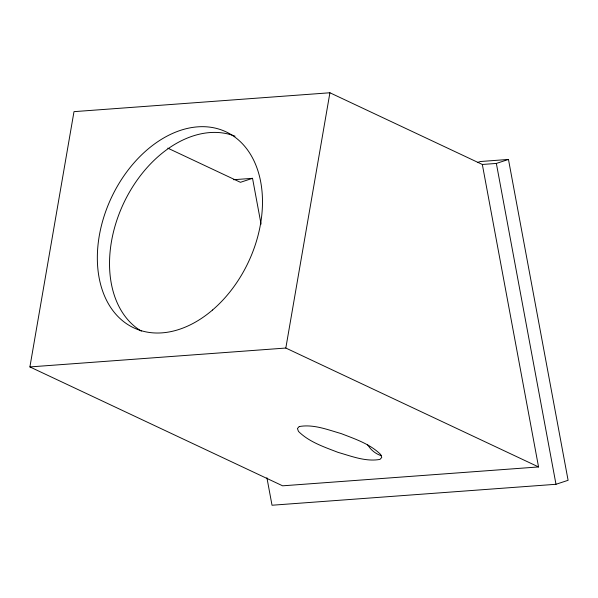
<?xml version="1.0" encoding="UTF-8"?>
<svg xmlns="http://www.w3.org/2000/svg" width="598" height="598" viewBox="0 0 598 598"><rect width="100%" height="100%" fill="white"/><g stroke="black" fill="none" stroke-linecap="round" stroke-linejoin="round"><path stroke-width="0.9" d="M482.332 164.465L538.551 466.941L282.63 485.815L29.9 366.925L73.995 111.647L329.917 92.765L482.332 164.465L496.355 163.433L508.464 159.442L568.1 480.299L555.99 484.283L272.023 505.235L266.91 477.735M538.551 466.941L285.822 348.043L329.917 92.765M261.049 224.123L252.535 178.324L240.433 182.308L167.784 148.14M477.824 162.364L480.418 161.512L508.464 159.442M233.541 179.721L252.535 178.324M29.9 366.925L285.822 348.043M367.546 444.77L370.543 448.732A28.256 20.803 71.8 0 0 381.173 455.646M496.355 163.433L555.99 484.283M141.337 331.12A108.32 75.699 -64.8 0 1 124.16 202.184A108.32 75.699 -64.8 0 1 235.044 136.195M299.254 426.546L297.423 428.489L298.469 431.412C309.241 442.109 324.236 446.983 338.079 452.387C351.549 456.222 365.729 461.962 379.932 459.414L381.763 457.47L380.717 454.54C369.945 443.851 354.95 438.969 341.107 433.565C327.629 429.73 313.457 423.997 299.254 426.546M212.522 310.018A108.32 75.699 -64.8 0 0 229.296 133.511A108.32 75.699 -64.8 0 0 97.908 246.01A108.32 75.699 -64.8 0 0 212.522 310.018"/></g></svg>
